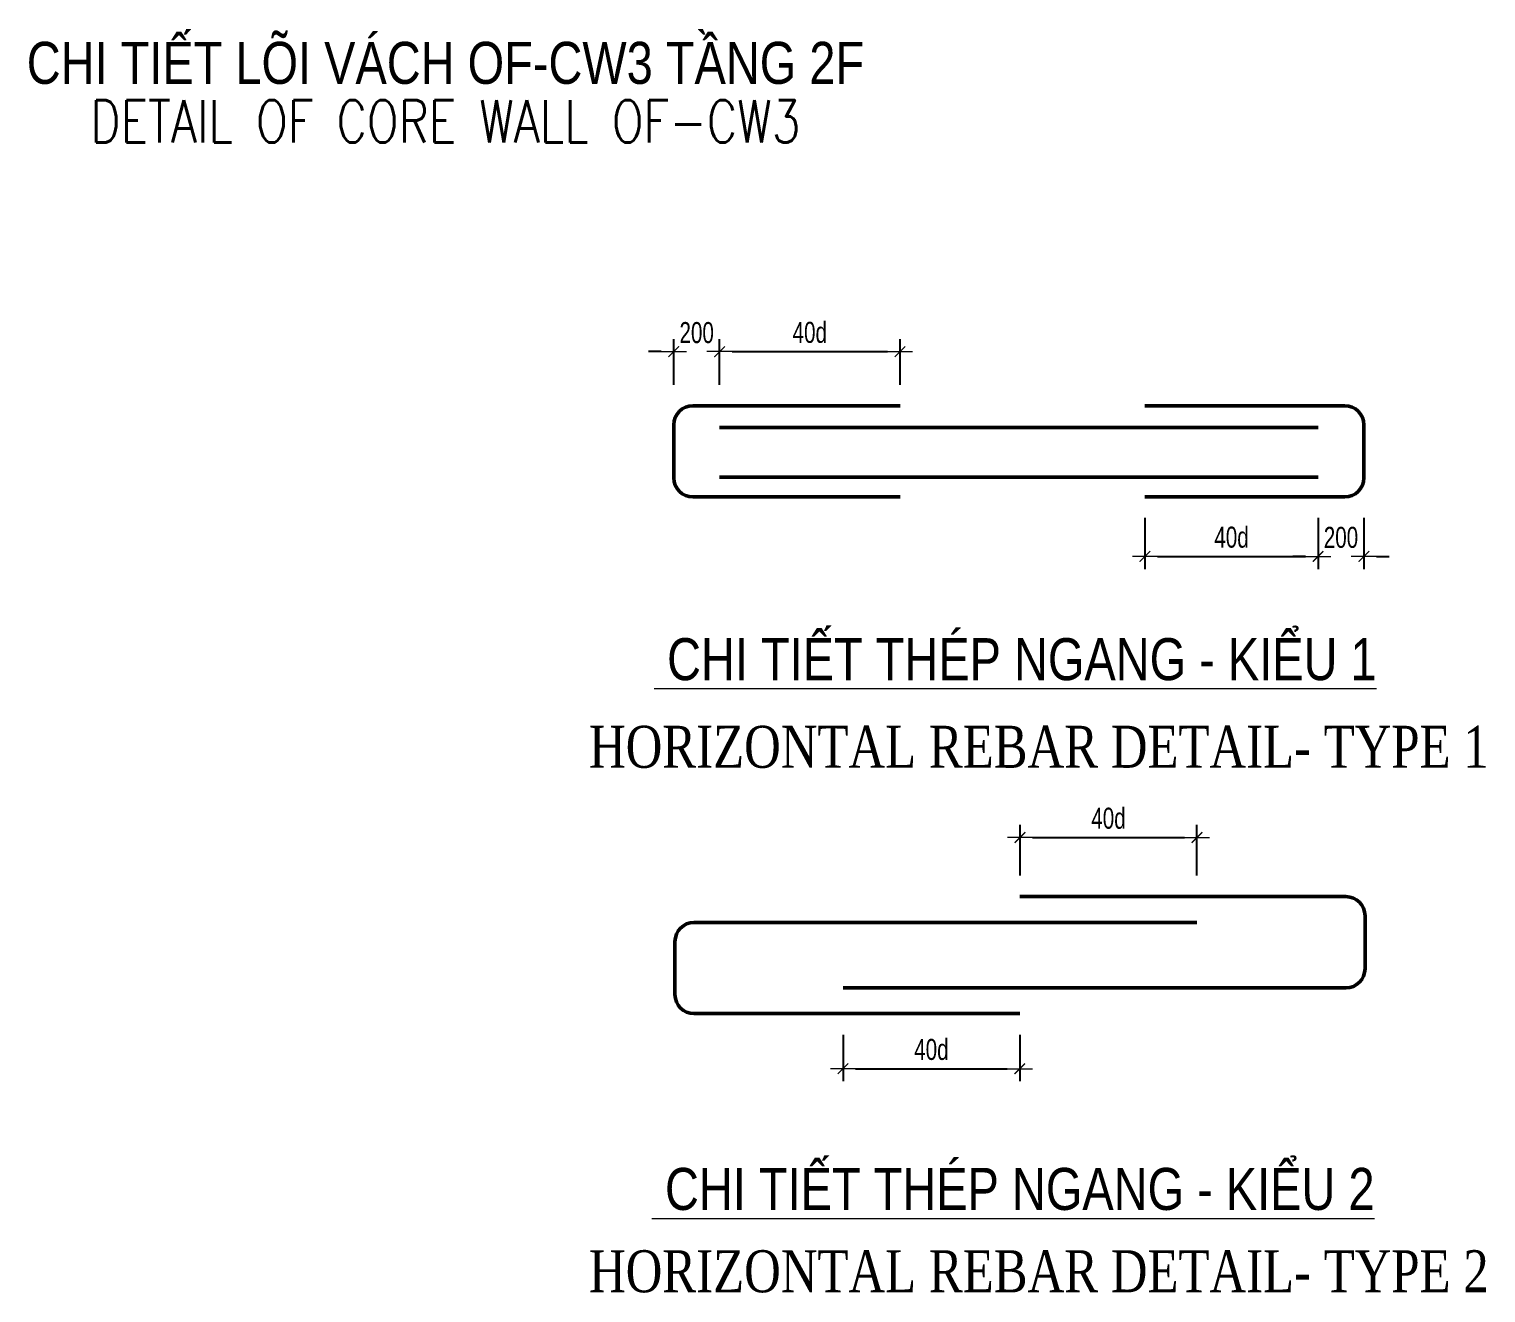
# Model space of a CAD drawing. Header units: millimetres. Extents: x 738475 to 1279438, y -34239 to 156422.
# Drawn here: x 1176213 to 1184881, y 126160 to 133678 of the extents above; entities that cross this region are included whole.
import ezdxf
from ezdxf.enums import TextEntityAlignment as Align

# ---------------------------------------------------------------- set-up
doc = ezdxf.new("R2010")
doc.units = ezdxf.units.MM
doc.header["$MEASUREMENT"] = 0
doc.layers.get('Defpoints').update_dxf_attribs({"color": 151, "lineweight": 9})
for name, color, linetype, lineweight in [('NDC_S_ANNO', 7, 'Continuous', 20), ('NDC_S_DIM', 1, 'Continuous', 15), ('NDC_S_ENG TITLE', 3, 'Continuous', 20), ('NDC_S_TEXT SYMBOL', 7, 'Continuous', 20), ('NDC_S_VN TEXT', 7, 'Continuous', 20), ('NDC_S_VN TITLE', 6, 'Continuous', 35)]:
    doc.layers.add(name, color=color, linetype=linetype, lineweight=lineweight)
doc.layers.add('Reinforcement', color=4, linetype='Continuous')
doc.styles.add('ARIAL', font='arial.ttf', dxfattribs={"width": 0.8})
doc.styles.add('NDC_ANNO', font='', dxfattribs={"width": 0.8})
doc.styles.add('NDC_DIM', font='', dxfattribs={"width": 0.75})
doc.styles.add('NDC_EN TXT', font='romans.shx', dxfattribs={"width": 0.8})
doc.styles.add('NDC_VIE TXT', font='arial.ttf', dxfattribs={"width": 0.8})
doc.styles.add('VNTIMEH', font='vntimeh.shx', dxfattribs={"width": 0.8, "bigfont": 'vns.shx'})
doc.styles.get('NDC_ANNO').set_extended_font_data('Dotum')
doc.styles.get('NDC_DIM').set_extended_font_data('Dotum')
doc.dimstyles.new('NDC_dim_50', dxfattribs={"dimscale": 50, "dimtxt": 2.5, "dimasz": 1.5, "dimexe": 1.5, "dimexo": 2.5, "dimgap": 1, "dimtad": 1, "dimdec": 0, "dimzin": 0, "dimdsep": 46, "dimtxsty": 'NDC_DIM', "dimblk": 'DIMMARK', "dimcen": 0.09, "dimdle": 1.2, "dimclrd": 1, "dimclre": 1, "dimclrt": 3, "dimadec": 0, "dimazin": 0, "dimtfac": 1, "dimtdec": 0, "dimtix": 1, "dimtofl": 0, "dimtmove": 0, "dimatfit": 3, "dimfxl": 6, "dimfxlon": 1, "dimtolj": 1, "dimtzin": 0, "dimarcsym": 0})

# ---------------------------------------------------------------- blocks, each defined once
blk = doc.blocks.new('Drawing name_symbol')
at = {"layer": 'NDC_S_ENG TITLE', "style": 'NDC_EN TXT', "width": 0.8}
blk.add_attdef('SECTDET1', text='', height=5, dxfattribs=at).set_placement((0, 1.01), align=Align.CENTER)
at = {"layer": 'NDC_S_TEXT SYMBOL', "lineweight": 25, "style": 'NDC_ANNO', "width": 0.8}
blk.add_attdef('SSCALE', text='', height=2.5, dxfattribs=at).set_placement((0, -4), align=Align.CENTER)
at = {"layer": 'NDC_S_VN TITLE', "style": 'NDC_VIE TXT', "width": 0.8}
blk.add_attdef('SECTDET2', text='', height=5, dxfattribs=at).set_placement((0, 7.97), align=Align.CENTER)
blk = doc.blocks.new('DIMMARK')
at = {"layer": 'NDC_S_DIM', "color": 1}
blk.add_line((-1.5, 0), (1, 0), dxfattribs=at)
at = {"layer": 'NDC_S_DIM', "color": 2, "const_width": 0.1}
blk.add_lwpolyline([(-0.42, -0.42), (0.42, 0.42)], dxfattribs=at)
blk = doc.blocks.new('*D263')
at = {"layer": 'Defpoints', "color": 0, "transparency": 16777216}
for p in [(1181394.6, 131759.4), (1180321, 131437.7), (1181394.6, 131437.7)]:
    blk.add_point(p, dxfattribs=at)
at = {"layer": 'NDC_S_DIM', "color": 1, "lineweight": -2, "transparency": 16777216}
for p, q in [((1180321, 131562.7), (1180321, 131834.4)), ((1180396, 131759.4), (1181319.6, 131759.4)), ((1181394.6, 131562.7), (1181394.6, 131834.4))]:
    blk.add_line(p, q, dxfattribs=at)
at = {"layer": 'NDC_S_DIM', "color": 1, "lineweight": -2, "transparency": 16777216, "xscale": 75, "yscale": 75, "zscale": 75, "rotation": 180}
blk.add_blockref('DIMMARK', (1180321, 131759.4), dxfattribs=at)
at = {"layer": 'NDC_S_DIM', "color": 1, "lineweight": -2, "transparency": 16777216, "xscale": 75, "yscale": 75, "zscale": 75}
blk.add_blockref('DIMMARK', (1181394.6, 131759.4), dxfattribs=at)
at = {"layer": 'NDC_S_DIM', "color": 3, "transparency": 16777216, "insert": (1180857.8, 131873.3), "char_height": 125, "attachment_point": 5, "style": 'NDC_DIM'}
blk.add_mtext('\\A1;40d', dxfattribs=at)
blk = doc.blocks.new('*D264')
at = {"layer": 'Defpoints', "color": 0, "transparency": 16777216}
for p in [(1182852.3, 130894.9), (1183882.1, 130894.9), (1183882.1, 130541.1)]:
    blk.add_point(p, dxfattribs=at)
at = {"layer": 'NDC_S_DIM', "color": 1, "lineweight": -2, "transparency": 16777216}
for p, q in [((1182852.3, 130769.9), (1182852.3, 130466.1)), ((1183882.1, 130769.9), (1183882.1, 130466.1)), ((1182927.3, 130541.1), (1183807.1, 130541.1))]:
    blk.add_line(p, q, dxfattribs=at)
at = {"layer": 'NDC_S_DIM', "color": 1, "lineweight": -2, "transparency": 16777216, "xscale": 75, "yscale": 75, "zscale": 75, "rotation": 180}
blk.add_blockref('DIMMARK', (1182852.3, 130541.1), dxfattribs=at)
at = {"layer": 'NDC_S_DIM', "color": 1, "lineweight": -2, "transparency": 16777216, "xscale": 75, "yscale": 75, "zscale": 75}
blk.add_blockref('DIMMARK', (1183882.1, 130541.1), dxfattribs=at)
at = {"layer": 'NDC_S_DIM', "color": 3, "transparency": 16777216, "insert": (1183367.2, 130654.9), "char_height": 125, "attachment_point": 5, "style": 'NDC_DIM'}
blk.add_mtext('\\A1;40d', dxfattribs=at)
blk = doc.blocks.new('*D265')
at = {"layer": 'Defpoints', "color": 0, "transparency": 16777216}
for p in [(1183161.6, 128868.9), (1182108.6, 128517), (1183161.6, 128517)]:
    blk.add_point(p, dxfattribs=at)
at = {"layer": 'NDC_S_DIM', "color": 1, "lineweight": -2, "transparency": 16777216}
for p, q in [((1182108.6, 128642), (1182108.6, 128943.9)), ((1183161.6, 128642), (1183161.6, 128943.9)), ((1182183.6, 128868.9), (1183086.6, 128868.9))]:
    blk.add_line(p, q, dxfattribs=at)
at = {"layer": 'NDC_S_DIM', "color": 1, "lineweight": -2, "transparency": 16777216, "xscale": 75, "yscale": 75, "zscale": 75, "rotation": 180}
blk.add_blockref('DIMMARK', (1182108.6, 128868.9), dxfattribs=at)
at = {"layer": 'NDC_S_DIM', "color": 1, "lineweight": -2, "transparency": 16777216, "xscale": 75, "yscale": 75, "zscale": 75}
blk.add_blockref('DIMMARK', (1183161.6, 128868.9), dxfattribs=at)
at = {"layer": 'NDC_S_DIM', "color": 3, "transparency": 16777216, "insert": (1182635.1, 128982.8), "char_height": 125, "attachment_point": 5, "style": 'NDC_DIM'}
blk.add_mtext('\\A1;40d', dxfattribs=at)
blk = doc.blocks.new('*D266')
at = {"layer": 'Defpoints', "color": 0, "transparency": 16777216}
for p in [(1181055.5, 127820.8), (1182107.2, 127820.8), (1182107.2, 127493.3)]:
    blk.add_point(p, dxfattribs=at)
at = {"layer": 'NDC_S_DIM', "color": 1, "lineweight": -2, "transparency": 16777216}
for p, q in [((1181055.5, 127695.8), (1181055.5, 127418.3)), ((1182107.2, 127695.8), (1182107.2, 127418.3)), ((1181130.5, 127493.3), (1182032.2, 127493.3))]:
    blk.add_line(p, q, dxfattribs=at)
at = {"layer": 'NDC_S_DIM', "color": 1, "lineweight": -2, "transparency": 16777216, "xscale": 75, "yscale": 75, "zscale": 75, "rotation": 180}
blk.add_blockref('DIMMARK', (1181055.5, 127493.3), dxfattribs=at)
at = {"layer": 'NDC_S_DIM', "color": 1, "lineweight": -2, "transparency": 16777216, "xscale": 75, "yscale": 75, "zscale": 75}
blk.add_blockref('DIMMARK', (1182107.2, 127493.3), dxfattribs=at)
at = {"layer": 'NDC_S_DIM', "color": 3, "transparency": 16777216, "insert": (1181581.4, 127607.2), "char_height": 125, "attachment_point": 5, "style": 'NDC_DIM'}
blk.add_mtext('\\A1;40d', dxfattribs=at)
blk = doc.blocks.new('*D267')
at = {"layer": 'Defpoints', "color": 0, "transparency": 16777216}
for p in [(1180048.5, 131759.4), (1180048.5, 131436.3), (1180321, 131437.7)]:
    blk.add_point(p, dxfattribs=at)
at = {"layer": 'NDC_S_DIM', "color": 1, "lineweight": -2, "transparency": 16777216}
for p, q in [((1179973.5, 131759.4), (1179898.5, 131759.4)), ((1180048.5, 131561.3), (1180048.5, 131834.4)), ((1180321, 131562.7), (1180321, 131834.4)), ((1180396, 131759.4), (1180471, 131759.4))]:
    blk.add_line(p, q, dxfattribs=at)
at = {"layer": 'NDC_S_DIM', "color": 1, "lineweight": -2, "transparency": 16777216, "xscale": 75, "yscale": 75, "zscale": 75}
blk.add_blockref('DIMMARK', (1180048.5, 131759.4), dxfattribs=at)
at = {"layer": 'NDC_S_DIM', "color": 1, "lineweight": -2, "transparency": 16777216, "xscale": 75, "yscale": 75, "zscale": 75, "rotation": 180}
blk.add_blockref('DIMMARK', (1180321, 131759.4), dxfattribs=at)
at = {"layer": 'NDC_S_DIM', "color": 3, "transparency": 16777216, "insert": (1180184.8, 131872), "char_height": 125, "attachment_point": 5, "style": 'NDC_DIM'}
blk.add_mtext('\\A1;200', dxfattribs=at)
blk = doc.blocks.new('*D268')
at = {"layer": 'Defpoints', "color": 0, "transparency": 16777216}
for p in [(1183882.1, 130894.9), (1184154.6, 130894.9), (1183882.1, 130541.1)]:
    blk.add_point(p, dxfattribs=at)
at = {"layer": 'NDC_S_DIM', "color": 1, "lineweight": -2, "transparency": 16777216}
for p, q in [((1183882.1, 130769.9), (1183882.1, 130466.1)), ((1184154.6, 130769.9), (1184154.6, 130466.1)), ((1183807.1, 130541.1), (1183732.1, 130541.1)), ((1184229.6, 130541.1), (1184304.6, 130541.1))]:
    blk.add_line(p, q, dxfattribs=at)
at = {"layer": 'NDC_S_DIM', "color": 1, "lineweight": -2, "transparency": 16777216, "xscale": 75, "yscale": 75, "zscale": 75}
blk.add_blockref('DIMMARK', (1183882.1, 130541.1), dxfattribs=at)
at = {"layer": 'NDC_S_DIM', "color": 1, "lineweight": -2, "transparency": 16777216, "xscale": 75, "yscale": 75, "zscale": 75, "rotation": 180}
blk.add_blockref('DIMMARK', (1184154.6, 130541.1), dxfattribs=at)
at = {"layer": 'NDC_S_DIM', "color": 3, "transparency": 16777216, "insert": (1184018.4, 130653.7), "char_height": 125, "attachment_point": 5, "style": 'NDC_DIM'}
blk.add_mtext('\\A1;200', dxfattribs=at)

msp = doc.modelspace()

# ---------------------------------------------------------------- linework, layer by layer
at = {"layer": 'Reinforcement', "lineweight": 50}
for p, q in [((1180321.024, 131308.75), (1183882.115, 131308.75)), ((1180321.024, 131013.344), (1183882.115, 131013.344))]:
    msp.add_line(p, q, dxfattribs=at)
for points in [[(1181394.632, 131437.662), (1180162.284, 131437.662, 0.41421356), (1180048.534, 131323.912), (1180048.534, 131008.614, 0.41421356), (1180162.284, 130894.864), (1181394.632, 130894.864)], [(1182852.274, 131437.662), (1184040.855, 131437.662, -0.41421356), (1184154.605, 131323.912), (1184154.605, 131008.614, -0.41421356), (1184040.855, 130894.864), (1182852.274, 130894.864)], [(1181055.536, 127974.225), (1184047.856, 127974.225, 0.41421356), (1184161.606, 128087.975), (1184161.606, 128403.274, 0.41421356), (1184047.856, 128517.024)], [(1184161.606, 128403.274, 0.41421356), (1184047.856, 128517.024), (1182108.571, 128517.024)], [(1183161.606, 128363.644), (1180169.286, 128363.644, 0.41421356), (1180055.536, 128249.894), (1180055.536, 127934.595, 0.41421356), (1180169.286, 127820.845), (1182107.187, 127820.845)]]:
    msp.add_lwpolyline(points, format="xyb", dxfattribs=at)

# ---------------------------------------------------------------- block references
at = {"layer": 'NDC_S_ANNO'}
ref = msp.add_blockref('Drawing name_symbol', (1178689.762, 132954.085), dxfattribs=dict(at, xscale=50, yscale=50, zscale=50))
ref.add_attrib('SECTDET1', 'DETAIL OF CORE WALL OF-CW3', dxfattribs={"layer": 'NDC_S_ENG TITLE', "height": 250, "style": 'NDC_EN TXT', "width": 0.8}).set_placement((1178689.762, 133004.648), align=Align.CENTER)
ref.add_attrib('SECTDET2', 'CHI TIẾT LÕI VÁCH OF-CW3 TẦNG 2F', dxfattribs={"layer": 'NDC_S_VN TITLE', "height": 250, "style": 'NDC_VIE TXT', "width": 0.8}).set_placement((1178689.762, 133352.617), align=Align.CENTER)

# ---------------------------------------------------------------- texts
at = {"layer": 'NDC_S_ENG TITLE', "style": 'VNTIMEH', "width": 0.8}
for s, p in [('horizontal rebar detail- type 1', (1179544.233, 129283.766)), ('horizontal rebar detail- type 2', (1179544.233, 126163.424))]:
    msp.add_text(s, height=250, dxfattribs=at).set_placement(p)
at = {"layer": 'NDC_S_VN TEXT', "style": 'ARIAL', "width": 0.8}
for s, p in [('%%u CHI TIẾT THÉP NGANG - KIỂU 1', (1179930.986, 129804.906)), ('%%u CHI TIẾT THÉP NGANG - KIỂU 2', (1179918.616, 126652.989))]:
    msp.add_text(s, height=250, dxfattribs=at).set_placement(p)

# ---------------------------------------------------------------- dimensions: what is measured, and where the dimension line sits
at = {"layer": 'NDC_S_DIM'}
for base, p1, p2, text, picture, middle in [((1180048.534, 131759.436), (1180321.024, 131437.662), (1180048.534, 131436.292), '200', '*D267', (1180184.779, 131872.021)), ((1181394.632, 131759.436), (1180321.024, 131437.662), (1181394.632, 131437.662), '40d', '*D263', (1180857.828, 131873.293)), ((1183882.115, 130541.081), (1182852.274, 130894.864), (1183882.115, 130894.864), '40d', '*D264', (1183367.195, 130654.938)), ((1183882.115, 130541.081), (1184154.605, 130894.898), (1183882.115, 130894.864), '200', '*D268', (1184018.36, 130653.666)), ((1183161.606, 128868.9), (1182108.571, 128517.024), (1183161.606, 128517.024), '40d', '*D265', (1182635.089, 128982.757)), ((1182107.187, 127493.304), (1181055.536, 127820.845), (1182107.187, 127820.845), '40d', '*D266', (1181581.361, 127607.161))]:
    dim = msp.add_linear_dim(base=base, p1=p1, p2=p2, text=text, dimstyle='NDC_dim_50', override={"dimtmove": 1}, dxfattribs=at)
    dim.commit()
    dim.dimension.update_dxf_attribs({"geometry": picture, "text_midpoint": middle})

doc.saveas('drawing.dxf')
